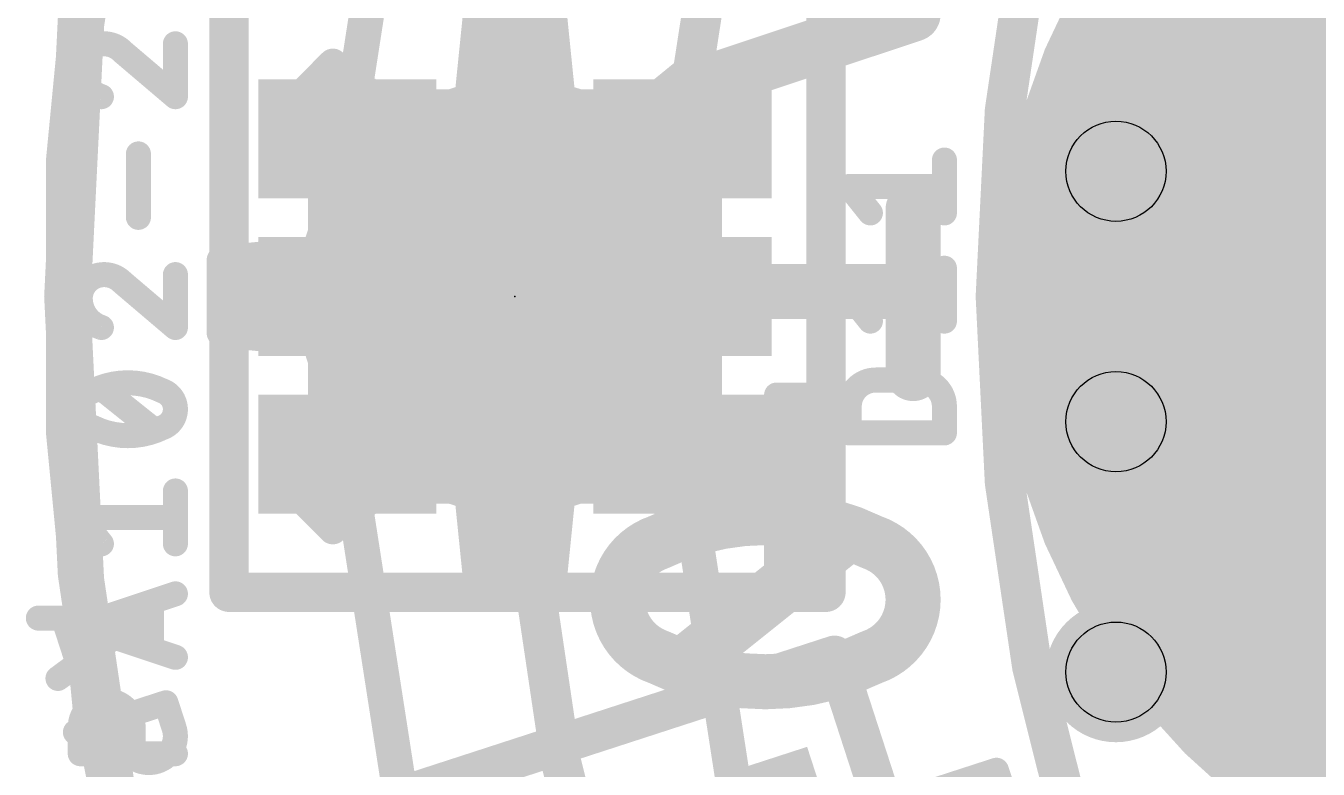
# Model space of a CAD drawing. Extents: x -30 to 92, y -59 to 43.
# Drawn here: x 0.06 to 6.61, y 19.19 to 22.96 of the extents above; entities that cross this region are included whole.
import ezdxf

# ---------------------------------------------------------------- set-up
doc = ezdxf.new("R2010")
doc.units = 0
for name, color, linetype in [('1', 12, 'CONTINUOUS'), ('16', 132, 'CONTINUOUS'), ('17', 110, 'CONTINUOUS'), ('20', 53, 'CONTINUOUS'), ('21', 41, 'CONTINUOUS'), ('22', 40, 'CONTINUOUS'), ('23', 53, 'CONTINUOUS'), ('24', 53, 'CONTINUOUS'), ('25', 253, 'CONTINUOUS'), ('27', 253, 'CONTINUOUS'), ('29', 253, 'CONTINUOUS'), ('30', 253, 'CONTINUOUS'), ('31', 253, 'CONTINUOUS'), ('39', 12, 'CONTINUOUS'), ('51', 53, 'CONTINUOUS')]:
    doc.layers.add(name, color=color, linetype=linetype)

# ---------------------------------------------------------------- blocks, each defined once
blk = doc.blocks.new('RECT')
blk.add_solid([(-0.5, -0.5), (0.5, -0.5), (-0.5, 0.5), (0.5, 0.5)])
blk = doc.blocks.new('ROUNDP')
at = {"const_width": 0.5}
blk.add_lwpolyline([(0, -0.25, 1), (0, 0.25, 1), (0, -0.25)], format="xyb", dxfattribs=at)

msp = doc.modelspace()

# ---------------------------------------------------------------- linework, layer by layer
at = {"layer": '1'}
for points, const_width in [([(14.605, 35.941, 0.4142), (0.254, 21.59)], 0.2032), ([(14.605, 33.655, 2.4142), (26.67, 21.59)], 0.2032), ([(1.6461, 22.3968, 1), (1.7339, 22.3832)], 0.0889), ([(3.3398, 22.3978, 1), (3.4402, 22.3822)], 0.1016), ([(0.254, 21.59, 0.4142), (14.605, 7.239)], 0.2032), ([(0.3048, 21.59, 1), (0.2032, 21.59)], 0.1016), ([(0.2032, 21.59, 1), (0.3048, 21.59)], 0.1016), ([(1.7339, 20.7968, 1), (1.6461, 20.7832)], 0.0889), ([(3.4339, 20.7968, 1), (3.3461, 20.7832)], 0.0889)]:
    msp.add_lwpolyline(points, format="xyb", dxfattribs=dict(at, const_width=const_width))
for points, const_width in [([(2.0686, 24.8256), (1.69, 22.39)], 0.1778), ([(3.39, 22.39), (3.6854, 24.3003)], 0.2032), ([(2.0686, 18.3544), (1.69, 20.79)], 0.1778), ([(3.39, 20.79), (3.6854, 18.8797)], 0.1778)]:
    msp.add_lwpolyline(points, dxfattribs=dict(at, const_width=const_width))
at = {"layer": '16'}
for points, const_width in [([(14.6685, 35.941, 0.4142), (0.2858, 21.5583)], 0.2032), ([(4.5814, 22.956, 1), (4.5372, 23.0885)], 0.1397), ([(4.5372, 22.956, 1), (4.5814, 23.0885)], 0.1397), ([(3.5381, 22.7555, 1), (3.5823, 22.623)], 0.1397), ([(3.4483, 21.9881, 1), (3.3392, 22.0754)], 0.1397), ([(4.6292, 22.0317, 1), (4.4895, 22.0317)], 0.1397), ([(3.0607, 21.6853, 1), (3.0607, 21.5456)], 0.1397), ([(3.0062, 21.6591, 1), (3.1152, 21.5718)], 0.1397), ([(4.5593, 21.5456, 1), (4.5593, 21.6853)], 0.1397), ([(0.3366, 21.5583, 1), (0.2349, 21.5583)], 0.1016), ([(0.2858, 21.5583, 0.4142), (14.605, 7.239)], 0.2032), ([(0.2349, 21.5583, 1), (0.3366, 21.5583)], 0.1016), ([(4.4895, 21.1992, 1), (4.6292, 21.1992)], 0.1397), ([(3.81, 20.4686, 0.1139), (3.2688, 20.3437)], 0.2794), ([(4.3512, 20.3437, 0.1139), (3.81, 20.4686)], 0.2794), ([(3.81, 20.5385, 1), (3.81, 20.3988)], 0.1397), ([(3.81, 20.3988, 1), (3.81, 20.5385)], 0.1397), ([(4.2699, 20.3308, 1), (4.1826, 20.4399)], 0.1397), ([(3.2688, 20.3437, 0.3205), (3.0607, 20.0524)], 0.2794), ([(3.2382, 20.4065, 1), (3.2994, 20.281)], 0.1397), ([(3.2915, 20.2777, 1), (3.2462, 20.4098)], 0.1397), ([(4.5593, 20.0524, 0.3205), (4.3512, 20.3437)], 0.2794), ([(4.3738, 20.4098, 1), (4.3285, 20.2777)], 0.1397), ([(4.3206, 20.281, 1), (4.3818, 20.4065)], 0.1397), ([(3.0607, 20.0524, 0.3205), (3.2688, 19.761)], 0.2794), ([(3.1305, 20.0524, 1), (2.9909, 20.0523)], 0.1397), ([(4.3512, 19.761, 0.3205), (4.5593, 20.0524)], 0.2794), ([(4.6291, 20.0523, 1), (4.4895, 20.0524)], 0.1397), ([(2.9909, 20.0523, 1), (3.1306, 20.0524)], 0.1397), ([(4.4895, 20.0524, 1), (4.6291, 20.0523)], 0.1397), ([(3.2688, 19.761, 0.1139), (3.81, 19.6361)], 0.2794), ([(3.2994, 19.8237, 1), (3.2382, 19.6982)], 0.1397), ([(3.2462, 19.6949, 1), (3.2915, 19.827)], 0.1397), ([(3.81, 19.6361, 0.1139), (4.3512, 19.761)], 0.2794), ([(4.3285, 19.827, 1), (4.3738, 19.6949)], 0.1397), ([(4.3818, 19.6982, 1), (4.3206, 19.8237)], 0.1397), ([(3.3501, 19.7739, 1), (3.4374, 19.6648)], 0.1397), ([(3.81, 19.7059, 1), (3.81, 19.5662)], 0.1397), ([(3.81, 19.5662, 1), (3.81, 19.7059)], 0.1397)]:
    msp.add_lwpolyline(points, format="xyb", dxfattribs=dict(at, const_width=const_width))
at = {"layer": '16', "const_width": 0.2794}
for points in [[(3.5602, 23.3553), (4.5593, 23.0223)], [(4.5593, 23.0223), (3.5602, 22.6893)], [(3.3937, 22.0317), (3.0607, 21.6155)], [(4.5593, 22.0317), (4.5593, 21.1992)], [(3.0607, 21.6155), (4.5593, 21.6155)], [(4.2263, 20.3854), (3.3937, 19.7193)]]:
    msp.add_lwpolyline(points, dxfattribs=at)
at = {"layer": '20', "const_width": 0.2032}
msp.add_lwpolyline([(10.795, 35.433, 0.762), (10.795, 7.747)], format="xyb", dxfattribs=at)
at = {"layer": '20'}
for centre in [(5.588, 22.225), (5.588, 20.955), (5.588, 19.685)]:
    msp.add_circle(centre, 0.254, dxfattribs=at)
at = {"layer": '21'}
for points, const_width in [([(14.605, 7.239, 1), (14.605, 35.941, 1), (14.605, 7.239)], 0.2032), ([(14.605, 11.9631, 1), (14.605, 31.2169, 1), (14.605, 11.9631)], 0.2032), ([(3.8988, 21.09, 1), (3.8352, 21.09)], 0.0635), ([(3.867, 21.1217, 1), (3.867, 21.0583)], 0.0635), ([(3.9988, 21.09, 1), (3.9352, 21.09)], 0.0635), ([(3.967, 21.1217, 1), (3.967, 21.0583)], 0.0635), ([(3.967, 21.0583, 1), (3.967, 21.1217)], 0.0635), ([(4.0987, 21.09, 1), (4.0353, 21.09)], 0.0635), ([(4.067, 21.0583, 1), (4.067, 21.1217)], 0.0635), ([(1.09, 20.14, 1), (1.09, 20.04)], 0.1), ([(3.867, 20.14, 1), (3.867, 20.04)], 0.1), ([(3.867, 20.04, 1), (3.867, 20.14)], 0.1), ([(3.9352, 20.19, 1), (3.9988, 20.19)], 0.0635), ([(4.117, 20.04, 1), (4.117, 20.14)], 0.1), ([(1.04, 20.09, 1), (1.14, 20.09)], 0.1), ([(3.8352, 20.09, 1), (3.8988, 20.09)], 0.0635), ([(3.867, 20.1217, 1), (3.867, 20.0583)], 0.0635), ([(4.0353, 20.09, 1), (4.0987, 20.09)], 0.0635), ([(4.067, 20.09, 1), (4.167, 20.09)], 0.1), ([(4.067, 20.0583, 1), (4.067, 20.1217)], 0.0635), ([(4.208, 19.7856, 1), (4.1129, 19.7547)], 0.1), ([(4.1759, 19.7226, 1), (4.145, 19.8177)], 0.1)]:
    msp.add_lwpolyline(points, format="xyb", dxfattribs=dict(at, const_width=const_width))
for points, const_width in [([(1.09, 23.09), (1.09, 20.09)], 0.2), ([(4.117, 20.09), (4.117, 23.09)], 0.2), ([(3.867, 20.09), (3.867, 21.09)], 0.127), ([(3.867, 21.09), (3.967, 21.09)], 0.127), ([(3.967, 20.19), (3.967, 21.09)], 0.127), ([(3.967, 21.09), (4.067, 21.09)], 0.127), ([(4.067, 21.09), (4.067, 20.09)], 0.127), ([(1.09, 20.09), (3.867, 20.09)], 0.2), ([(3.867, 20.09), (4.117, 20.09)], 0.2), ([(4.067, 20.09), (3.867, 20.09)], 0.127), ([(4.1605, 19.7701), (1.2816, 18.8347)], 0.2), ([(5.0875, 16.9169), (4.1605, 19.7701)], 0.2)]:
    msp.add_lwpolyline(points, dxfattribs=dict(at, const_width=const_width))
at = {"layer": '22', "const_width": 0.15}
for points in [[(2.308, 22.5949), (2.3572, 23.0788)], [(2.7228, 23.0788), (2.772, 22.5949)], [(2.3441, 22.95), (2.7359, 22.95)], [(2.3289, 22.8), (2.7511, 22.8)], [(1.358, 22.5135), (1.6165, 22.772)], [(1.6165, 22.772), (1.9935, 22.4646)], [(3.0865, 22.4646), (3.4635, 22.772)], [(3.4635, 22.772), (3.722, 22.5135)], [(1.4945, 22.65), (1.7661, 22.65)], [(2.3136, 22.65), (2.7664, 22.65)], [(3.3139, 22.65), (3.5855, 22.65)], [(1.9935, 22.4646), (2.1453, 22.5428)], [(2.1453, 22.5428), (2.308, 22.5949)], [(2.772, 22.5949), (2.9347, 22.5428)], [(2.9347, 22.5428), (3.0865, 22.4646)], [(1.6654, 22.1365), (1.358, 22.5135)], [(1.369, 22.5), (1.9501, 22.5)], [(2.0622, 22.5), (3.0178, 22.5)], [(3.1299, 22.5), (3.711, 22.5)], [(3.722, 22.5135), (3.4146, 22.1365)], [(1.4913, 22.35), (3.5887, 22.35)], [(1.6136, 22.2), (3.4664, 22.2)], [(1.5872, 21.9847), (1.6654, 22.1365)], [(3.4146, 22.1365), (3.4928, 21.9847)], [(1.6208, 22.05), (2.4671, 22.05)], [(2.4286, 22.0453), (2.3236, 22.0058)], [(2.54, 22.0588), (2.4286, 22.0453)], [(2.6494, 22.0459), (2.54, 22.0588)], [(2.6144, 22.05), (3.4592, 22.05)], [(2.7528, 22.0077), (2.6494, 22.0459)], [(1.5351, 21.822), (1.5872, 21.9847)], [(2.3236, 22.0058), (2.231, 21.9424)], [(2.8445, 21.9465), (2.7528, 22.0077)], [(3.4928, 21.9847), (2.9731, 21.7694)], [(1.5601, 21.9), (2.193, 21.9)], [(2.231, 21.9424), (2.1561, 21.8589)], [(2.9193, 21.8656), (2.8445, 21.9465)], [(2.8874, 21.9), (3.2884, 21.9)], [(1.0512, 21.7728), (1.5351, 21.822)], [(2.1561, 21.8589), (2.1032, 21.7599)], [(2.9731, 21.7694), (2.9193, 21.8656)], [(1.0512, 21.4072), (1.0512, 21.7728)], [(1.0512, 21.75), (2.1007, 21.75)], [(2.1032, 21.7599), (2.0754, 21.6512)], [(2.0754, 21.6512), (2.0742, 21.539)], [(1.0512, 21.6), (2.0748, 21.6)], [(2.0742, 21.539), (2.0996, 21.4298)], [(1.0512, 21.45), (2.0949, 21.45)], [(2.0996, 21.4298), (2.1504, 21.3297)], [(1.5351, 21.358), (1.0512, 21.4072)], [(1.5872, 21.1953), (1.5351, 21.358)], [(2.918, 21.3128), (2.9731, 21.4106)], [(2.9731, 21.4106), (3.4928, 21.1953)], [(1.5537, 21.3), (2.1758, 21.3)], [(2.1504, 21.3297), (2.2234, 21.2445)], [(2.8413, 21.231), (2.918, 21.3128)], [(2.906, 21.3), (3.2401, 21.3)], [(2.2234, 21.2445), (2.3146, 21.1791)], [(2.7473, 21.1697), (2.8413, 21.231)], [(1.6654, 21.0435), (1.5872, 21.1953)], [(2.3146, 21.1791), (2.4187, 21.1373)], [(2.6415, 21.1325), (2.7473, 21.1697)], [(3.4928, 21.1953), (3.4146, 21.0435)], [(1.6105, 21.15), (2.3872, 21.15)], [(2.4187, 21.1373), (2.5298, 21.1215)], [(2.5298, 21.1215), (2.6415, 21.1325)], [(2.6914, 21.15), (3.4695, 21.15)], [(1.358, 20.6665), (1.6654, 21.0435)], [(3.4146, 21.0435), (3.722, 20.6665)], [(1.6299, 21), (3.4501, 21)], [(1.5076, 20.85), (3.5724, 20.85)], [(1.9935, 20.7154), (1.6165, 20.408)], [(2.1453, 20.6372), (1.9935, 20.7154)], [(3.0865, 20.7154), (2.9347, 20.6372)], [(3.4635, 20.408), (3.0865, 20.7154)], [(1.6165, 20.408), (1.358, 20.6665)], [(1.3853, 20.7), (1.9746, 20.7)], [(2.0234, 20.7), (3.0566, 20.7)], [(2.308, 20.5851), (2.1453, 20.6372)], [(2.9347, 20.6372), (2.772, 20.5851)], [(3.1054, 20.7), (3.6947, 20.7)], [(3.722, 20.6665), (3.4635, 20.408)], [(2.3572, 20.1012), (2.308, 20.5851)], [(2.772, 20.5851), (2.7228, 20.1012)], [(1.4745, 20.55), (1.7907, 20.55)], [(2.3116, 20.55), (2.7684, 20.55)], [(3.2894, 20.55), (3.6055, 20.55)], [(2.3268, 20.4), (2.7532, 20.4)], [(2.3421, 20.25), (2.7379, 20.25)], [(2.7228, 20.1012), (2.3572, 20.1012)]]:
    msp.add_lwpolyline(points, dxfattribs=at)
at = {"layer": '22', "const_width": 0.075}
for points in [[(2.3441, 22.9875, 1), (2.3441, 22.9125)], [(2.7359, 22.9125, 1), (2.7359, 22.9875)], [(2.3289, 22.8375, 1), (2.3289, 22.7625)], [(2.7511, 22.7625, 1), (2.7511, 22.8375)], [(1.6402, 22.8011, 1), (1.5928, 22.7429)], [(1.643, 22.7455, 1), (1.59, 22.7985)], [(3.49, 22.7985, 1), (3.437, 22.7455)], [(3.4872, 22.7429, 1), (3.4398, 22.8011)], [(1.4945, 22.6875, 1), (1.4945, 22.6125)], [(1.7661, 22.6125, 1), (1.7661, 22.6875)], [(2.3136, 22.6875, 1), (2.3136, 22.6125)], [(2.7664, 22.6125, 1), (2.7664, 22.6875)], [(3.3139, 22.6875, 1), (3.3139, 22.6125)], [(3.5855, 22.6125, 1), (3.5855, 22.6875)], [(2.1339, 22.5785, 1), (2.1568, 22.5071)], [(2.1625, 22.5095, 1), (2.1282, 22.5762)], [(2.2707, 22.5987, 1), (2.3453, 22.5911)], [(2.3194, 22.5592, 1), (2.2966, 22.6306)], [(2.7834, 22.6306, 1), (2.7606, 22.5592)], [(2.7347, 22.5911, 1), (2.8093, 22.5987)], [(2.9518, 22.5762, 1), (2.9175, 22.5095)], [(2.9232, 22.5071, 1), (2.9461, 22.5785)], [(1.3871, 22.5372, 1), (1.3289, 22.4898)], [(1.3315, 22.54, 1), (1.3845, 22.487)], [(1.369, 22.5375, 1), (1.369, 22.4625)], [(1.9501, 22.4625, 1), (1.9501, 22.5375)], [(2.0622, 22.5375, 1), (2.0622, 22.4625)], [(3.0178, 22.4625, 1), (3.0178, 22.5375)], [(3.1299, 22.5375, 1), (3.1299, 22.4625)], [(3.7511, 22.4898, 1), (3.6929, 22.5372)], [(3.6955, 22.487, 1), (3.7485, 22.54)], [(3.711, 22.4625, 1), (3.711, 22.5375)], [(1.9763, 22.4979, 1), (2.0107, 22.4313)], [(1.9698, 22.4355, 1), (2.0172, 22.4937)], [(3.0628, 22.4937, 1), (3.1102, 22.4355)], [(3.0693, 22.4313, 1), (3.1037, 22.4979)], [(1.4913, 22.3875, 1), (1.4913, 22.3125)], [(3.5887, 22.3125, 1), (3.5887, 22.3875)], [(1.6136, 22.2375, 1), (1.6136, 22.1625)], [(3.4664, 22.1625, 1), (3.4664, 22.2375)], [(1.6987, 22.1193, 1), (1.6321, 22.1537)], [(1.6363, 22.1128, 1), (1.6945, 22.1602)], [(3.4479, 22.1537, 1), (3.3813, 22.1193)], [(3.3855, 22.1602, 1), (3.4437, 22.1128)], [(1.6208, 22.0875, 1), (1.6208, 22.0125)], [(2.4241, 22.0826, 1), (2.4331, 22.0081)], [(2.4418, 22.0103, 1), (2.4154, 22.0804)], [(2.4671, 22.0125, 1), (2.4671, 22.0875)], [(2.5444, 22.096, 1), (2.5356, 22.0216)], [(2.5445, 22.0216, 1), (2.5355, 22.096)], [(2.6144, 22.0875, 1), (2.6144, 22.0125)], [(2.6624, 22.081, 1), (2.6365, 22.0107)], [(2.645, 22.0086, 1), (2.6538, 22.0831)], [(3.4592, 22.0125, 1), (3.4592, 22.0875)], [(1.5538, 22.0018, 1), (1.6205, 21.9675)], [(1.6229, 21.9732, 1), (1.5515, 21.9961)], [(2.3104, 22.0409, 1), (2.3368, 21.9707)], [(2.3448, 21.9749, 1), (2.3024, 22.0368)], [(2.7737, 22.0389, 1), (2.732, 21.9765)], [(2.7399, 21.9725, 1), (2.7658, 22.0429)], [(3.4595, 21.9675, 1), (3.5261, 22.0019)], [(3.5072, 21.9501, 1), (3.4784, 22.0193)], [(1.5601, 21.9375, 1), (1.5601, 21.8625)], [(2.193, 21.8625, 1), (2.193, 21.9375)], [(2.2098, 21.9734, 1), (2.2522, 21.9115)], [(2.2589, 21.9174, 1), (2.2031, 21.9675)], [(2.872, 21.9719, 1), (2.8169, 21.921)], [(2.8236, 21.9153, 1), (2.8653, 21.9777)], [(2.8874, 21.9375, 1), (2.8874, 21.8625)], [(3.2884, 21.8625, 1), (3.2884, 21.9375)], [(1.5389, 21.7847, 1), (1.5313, 21.8593)], [(2.1282, 21.8839, 1), (2.184, 21.8339)], [(2.1892, 21.8412, 1), (2.123, 21.8766)], [(2.952, 21.8839, 1), (2.8865, 21.8472)], [(2.8917, 21.8401, 1), (2.9468, 21.891)], [(1.0887, 21.7728, 1), (1.0137, 21.7728)], [(1.0474, 21.8101, 1), (1.055, 21.7355)], [(1.0512, 21.7875, 1), (1.0512, 21.7125)], [(1.4994, 21.8334, 1), (1.5708, 21.8106)], [(2.1396, 21.7506, 1), (2.0669, 21.7692)], [(2.1007, 21.7125, 1), (2.1007, 21.7875)], [(2.9587, 21.804, 1), (2.9875, 21.7348)], [(2.9404, 21.7511, 1), (3.0058, 21.7877)], [(2.0702, 21.7776, 1), (2.1363, 21.7422)], [(2.1129, 21.6508, 1), (2.0379, 21.6516)], [(2.0391, 21.6605, 1), (2.1117, 21.6419)], [(1.0512, 21.6375, 1), (1.0512, 21.5625)], [(2.0748, 21.5625, 1), (2.0748, 21.6375)], [(2.1107, 21.5475, 1), (2.0376, 21.5305)], [(2.0367, 21.5394, 1), (2.1117, 21.5386)], [(1.0512, 21.4875, 1), (1.0512, 21.4125)], [(2.1331, 21.4467, 1), (2.0662, 21.4128)], [(2.0949, 21.4125, 1), (2.0949, 21.4875)], [(1.055, 21.4445, 1), (1.0474, 21.3699)], [(1.0137, 21.4072, 1), (1.0887, 21.4072)], [(1.5708, 21.3694, 1), (1.4994, 21.3466)], [(1.5313, 21.3207, 1), (1.5389, 21.3953)], [(2.0631, 21.4212, 1), (2.1362, 21.4383)], [(2.9875, 21.4452, 1), (2.9587, 21.376)], [(3.0058, 21.3922, 1), (2.9404, 21.429)], [(1.5537, 21.3375, 1), (1.5537, 21.2625)], [(2.1788, 21.3541, 1), (2.1219, 21.3053)], [(2.1169, 21.3127, 1), (2.1838, 21.3466)], [(2.1758, 21.2625, 1), (2.1758, 21.3375)], [(2.906, 21.3375, 1), (2.906, 21.2625)], [(2.8854, 21.3312, 1), (2.9507, 21.2944)], [(2.9454, 21.2872, 1), (2.8907, 21.3385)], [(3.2401, 21.2625, 1), (3.2401, 21.3375)], [(2.2453, 21.275, 1), (2.2016, 21.214)], [(2.195, 21.2201, 1), (2.2519, 21.2689)], [(2.8618, 21.1995, 1), (2.8208, 21.2624)], [(1.6205, 21.2125, 1), (1.5538, 21.1782)], [(1.5515, 21.1839, 1), (1.6229, 21.2068)], [(2.3286, 21.2139, 1), (2.3006, 21.1444)], [(2.2928, 21.1487, 1), (2.3365, 21.2096)], [(2.7269, 21.2011, 1), (2.7678, 21.1382)], [(2.7598, 21.1343, 1), (2.7349, 21.205)], [(2.814, 21.2566, 1), (2.8687, 21.2053)], [(3.5261, 21.1781, 1), (3.4595, 21.2125)], [(3.4784, 21.1607, 1), (3.5072, 21.2299)], [(1.6105, 21.1875, 1), (1.6105, 21.1125)], [(2.424, 21.1745, 1), (2.4134, 21.1002)], [(2.3872, 21.1125, 1), (2.3872, 21.1875)], [(2.4048, 21.1025, 1), (2.4327, 21.1721)], [(2.5262, 21.1588, 1), (2.5335, 21.0841)], [(2.5245, 21.0843, 1), (2.5351, 21.1586)], [(2.629, 21.1678, 1), (2.6539, 21.0971)], [(2.6452, 21.0951, 1), (2.6378, 21.1698)], [(2.6914, 21.1875, 1), (2.6914, 21.1125)], [(3.4695, 21.1125, 1), (3.4695, 21.1875)], [(1.6945, 21.0198, 1), (1.6363, 21.0672)], [(3.4437, 21.0672, 1), (3.3855, 21.0198)], [(1.6299, 21.0375, 1), (1.6299, 20.9625)], [(1.6321, 21.0263, 1), (1.6987, 21.0607)], [(3.3813, 21.0607, 1), (3.4479, 21.0263)], [(3.4501, 20.9625, 1), (3.4501, 21.0375)], [(1.5076, 20.8875, 1), (1.5076, 20.8125)], [(3.5724, 20.8125, 1), (3.5724, 20.8875)], [(2.0107, 20.7487, 1), (1.9763, 20.6821)], [(2.0172, 20.6863, 1), (1.9698, 20.7445)], [(3.1102, 20.7445, 1), (3.0628, 20.6863)], [(3.1037, 20.6821, 1), (3.0693, 20.7487)], [(1.3845, 20.693, 1), (1.3315, 20.64)], [(1.3289, 20.6902, 1), (1.3871, 20.6428)], [(1.3853, 20.7375, 1), (1.3853, 20.6625)], [(1.9746, 20.6625, 1), (1.9746, 20.7375)], [(2.0234, 20.7375, 1), (2.0234, 20.6625)], [(2.1568, 20.6729, 1), (2.1339, 20.6015)], [(2.9461, 20.6015, 1), (2.9232, 20.6729)], [(3.0566, 20.6625, 1), (3.0566, 20.7375)], [(3.1054, 20.7375, 1), (3.1054, 20.6625)], [(3.6929, 20.6428, 1), (3.7511, 20.6902)], [(3.6947, 20.6625, 1), (3.6947, 20.7375)], [(3.7485, 20.64, 1), (3.6955, 20.693)], [(2.1282, 20.6038, 1), (2.1625, 20.6705)], [(2.3453, 20.5889, 1), (2.2707, 20.5813)], [(2.2966, 20.5494, 1), (2.3194, 20.6208)], [(2.7606, 20.6208, 1), (2.7834, 20.5494)], [(2.8093, 20.5813, 1), (2.7347, 20.5889)], [(2.9175, 20.6705, 1), (2.9518, 20.6038)], [(1.4745, 20.5875, 1), (1.4745, 20.5125)], [(1.7907, 20.5125, 1), (1.7907, 20.5875)], [(2.3116, 20.5875, 1), (2.3116, 20.5125)], [(2.7684, 20.5125, 1), (2.7684, 20.5875)], [(3.2894, 20.5875, 1), (3.2894, 20.5125)], [(3.6055, 20.5125, 1), (3.6055, 20.5875)], [(1.5928, 20.4371, 1), (1.6402, 20.3789)], [(1.59, 20.3815, 1), (1.643, 20.4345)], [(2.3268, 20.4375, 1), (2.3268, 20.3625)], [(2.7532, 20.3625, 1), (2.7532, 20.4375)], [(3.437, 20.4345, 1), (3.49, 20.3815)], [(3.4398, 20.3789, 1), (3.4872, 20.4371)], [(2.3421, 20.2875, 1), (2.3421, 20.2125)], [(2.7379, 20.2125, 1), (2.7379, 20.2875)], [(2.3572, 20.1387, 1), (2.3572, 20.0637)], [(2.3199, 20.0974, 1), (2.3945, 20.105)], [(2.6855, 20.105, 1), (2.7601, 20.0974)], [(2.7228, 20.0637, 1), (2.7228, 20.1387)]]:
    msp.add_lwpolyline(points, format="xyb", dxfattribs=at)
at = {"layer": '23'}
msp.add_point((2.54, 21.59), dxfattribs=at)
at = {"layer": '24'}
msp.add_point((2.54, 21.59), dxfattribs=at)
at = {"layer": '25', "const_width": 0.127}
for points in [[(4.7181, 22.0137), (4.7181, 22.2818)], [(4.3427, 22.0137), (4.2355, 22.1478)], [(4.2355, 22.1478), (4.7181, 22.1478)], [(4.7181, 21.4651), (4.7181, 21.7332)], [(4.3427, 21.4651), (4.2355, 21.5991)], [(4.2355, 21.5991), (4.7181, 21.5991)], [(4.3696, 21.1663), (4.584, 21.1663)], [(4.2355, 20.8982), (4.2355, 21.0322)], [(4.7181, 21.0322), (4.7181, 20.8982)], [(4.7181, 20.8982), (4.2355, 20.8982)], [(4.5229, 19.0381), (4.9819, 19.1872)], [(4.9819, 19.1872), (5.0233, 19.0597)]]:
    msp.add_lwpolyline(points, dxfattribs=at)
at = {"layer": '25'}
for points, const_width in [([(4.7499, 22.2818, 1), (4.6864, 22.2818)], 0.0635), ([(4.2603, 22.1676, 1), (4.2107, 22.1279)], 0.0635), ([(4.2355, 22.1795, 1), (4.2355, 22.116)], 0.0635), ([(4.7181, 22.116, 1), (4.7181, 22.1795)], 0.0635), ([(4.318, 21.9939, 1), (4.3675, 22.0336)], 0.0635), ([(4.6864, 22.0137, 1), (4.7499, 22.0137)], 0.0635), ([(4.7499, 21.7332, 1), (4.6864, 21.7332)], 0.0635), ([(4.2603, 21.619, 1), (4.2107, 21.5793)], 0.0635), ([(4.2355, 21.6309, 1), (4.2355, 21.5674)], 0.0635), ([(4.7181, 21.5674, 1), (4.7181, 21.6309)], 0.0635), ([(4.318, 21.4453, 1), (4.3675, 21.4849)], 0.0635), ([(4.6864, 21.4651, 1), (4.7499, 21.4651)], 0.0635), ([(4.3696, 21.1663, 0.4142), (4.2355, 21.0322)], 0.127), ([(4.3696, 21.198, 1), (4.3696, 21.1345)], 0.0635), ([(4.3696, 21.1345, 1), (4.3696, 21.198)], 0.0635), ([(4.7181, 21.0322, 0.4142), (4.584, 21.1663)], 0.127), ([(4.584, 21.198, 1), (4.584, 21.1345)], 0.0635), ([(4.584, 21.1345, 1), (4.584, 21.198)], 0.0635), ([(4.2672, 21.0322, 1), (4.2038, 21.0322)], 0.0635), ([(4.2038, 21.0322, 1), (4.2672, 21.0322)], 0.0635), ([(4.7499, 21.0322, 1), (4.6864, 21.0322)], 0.0635), ([(4.6864, 21.0322, 1), (4.7498, 21.0322)], 0.0635), ([(4.2355, 20.9299, 1), (4.2355, 20.8664)], 0.0635), ([(4.2038, 20.8982, 1), (4.2672, 20.8982)], 0.0635), ([(4.6864, 20.8982, 1), (4.7499, 20.8982)], 0.0635), ([(4.7181, 20.8664, 1), (4.7181, 20.9299)], 0.0635), ([(5.0121, 19.1971, 1), (4.9517, 19.1774)], 0.0635), ([(4.9917, 19.157, 1), (4.9721, 19.2174)], 0.0635)]:
    msp.add_lwpolyline(points, format="xyb", dxfattribs=dict(at, const_width=const_width))
at = {"layer": '27'}
for points, const_width in [([(0.4562, 22.8713, 0.4142), (0.3355, 22.7507)], 0.127), ([(0.55, 22.8311, 0.2053), (0.4562, 22.8713)], 0.127), ([(0.4562, 22.9031, 1), (0.4562, 22.8396)], 0.0635), ([(0.4562, 22.8396, 1), (0.4562, 22.9031)], 0.0635), ([(0.5706, 22.8553, 1), (0.5294, 22.8069)], 0.0635), ([(0.527, 22.8092, 1), (0.573, 22.853)], 0.0635), ([(0.8498, 22.8713, 1), (0.7864, 22.8713)], 0.0635), ([(0.3355, 22.7507, 0.3252), (0.4427, 22.6032)], 0.127), ([(0.3672, 22.7507, 1), (0.3038, 22.7507)], 0.0635), ([(0.3037, 22.7507, 1), (0.3672, 22.7507)], 0.0635), ([(0.433, 22.573, 1), (0.4525, 22.6334)], 0.0635), ([(0.7864, 22.6032, 1), (0.8498, 22.6032)], 0.0635), ([(0.7975, 22.579, 1), (0.8387, 22.6274)], 0.0635), ([(0.6622, 22.3129, 1), (0.5987, 22.3129)], 0.0635), ([(0.5987, 21.9912, 1), (0.6622, 21.9912)], 0.0635), ([(0.4562, 21.7009, 0.4142), (0.3355, 21.5802)], 0.127), ([(0.55, 21.6607, 0.2053), (0.4562, 21.7009)], 0.127), ([(0.4562, 21.7326, 1), (0.4562, 21.6691)], 0.0635), ([(0.4562, 21.6691, 1), (0.4562, 21.7326)], 0.0635), ([(0.8498, 21.7009, 1), (0.7864, 21.7009)], 0.0635), ([(0.5706, 21.6849, 1), (0.5294, 21.6365)], 0.0635), ([(0.527, 21.6388, 1), (0.573, 21.6826)], 0.0635), ([(0.3355, 21.5802, 0.3252), (0.4427, 21.4328)], 0.127), ([(0.3672, 21.5802, 1), (0.3038, 21.5802)], 0.0635), ([(0.3037, 21.5802, 1), (0.3672, 21.5802)], 0.0635), ([(0.433, 21.4026, 1), (0.4525, 21.463)], 0.0635), ([(0.7864, 21.4328, 1), (0.8498, 21.4328)], 0.0635), ([(0.7975, 21.4086, 1), (0.8387, 21.457)], 0.0635), ([(0.4025, 21.112, 0.3205), (0.3355, 21.0182)], 0.127), ([(0.5768, 21.1523, 0.1139), (0.4025, 21.112)], 0.127), ([(0.3886, 21.1406, 1), (0.4164, 21.0835)], 0.0635), ([(0.4128, 21.082, 1), (0.3922, 21.1421)], 0.0635), ([(0.4626, 21.1502, 1), (0.4229, 21.1007)], 0.0635), ([(0.7511, 21.112, 0.1139), (0.5768, 21.1523)], 0.127), ([(0.5768, 21.184, 1), (0.5768, 21.1205)], 0.0635), ([(0.5768, 21.1205, 1), (0.5768, 21.184)], 0.0635), ([(0.7614, 21.1421, 1), (0.7408, 21.082)], 0.0635), ([(0.8181, 21.0182, 0.3205), (0.7511, 21.112)], 0.127), ([(0.7372, 21.0835, 1), (0.765, 21.1406)], 0.0635), ([(0.3355, 21.0182, 0.3205), (0.4025, 20.9244)], 0.127), ([(0.3672, 21.0182, 1), (0.3038, 21.0182)], 0.0635), ([(0.3038, 21.0182, 1), (0.3672, 21.0182)], 0.0635), ([(0.7511, 20.9244, 0.3205), (0.8181, 21.0182)], 0.127), ([(0.8498, 21.0182, 1), (0.7864, 21.0182)], 0.0635), ([(0.7864, 21.0182, 1), (0.8498, 21.0182)], 0.0635), ([(0.4025, 20.9244, 0.1139), (0.5768, 20.8841)], 0.127), ([(0.4164, 20.9529, 1), (0.3886, 20.8958)], 0.0635), ([(0.3922, 20.8943, 1), (0.4128, 20.9544)], 0.0635), ([(0.5768, 20.8841, 0.1139), (0.7511, 20.9244)], 0.127), ([(0.7408, 20.9544, 1), (0.7614, 20.8943)], 0.0635), ([(0.765, 20.8958, 1), (0.7372, 20.9529)], 0.0635), ([(0.5768, 20.9159, 1), (0.5768, 20.8524)], 0.0635), ([(0.5768, 20.8524, 1), (0.5768, 20.9159)], 0.0635), ([(0.691, 20.8862, 1), (0.7307, 20.9357)], 0.0635), ([(0.8498, 20.6036, 1), (0.7864, 20.6036)], 0.0635), ([(0.3603, 20.4894, 1), (0.3107, 20.4497)], 0.0635), ([(0.3355, 20.5013, 1), (0.3355, 20.4378)], 0.0635), ([(0.8181, 20.4378, 1), (0.8181, 20.5013)], 0.0635), ([(0.418, 20.3157, 1), (0.4675, 20.3553)], 0.0635), ([(0.7864, 20.3355, 1), (0.8498, 20.3355)], 0.0635), ([(0.8281, 20.0517, 1), (0.8081, 20.1119)], 0.0635), ([(0.7292, 20.0416, 1), (0.6657, 20.0416)], 0.0635), ([(0.1233, 19.9907, 1), (0.1228, 19.9272)], 0.0635), ([(0.2804, 19.9678, 1), (0.22, 19.9481)], 0.0635), ([(0.6506, 19.9295, 1), (0.6129, 19.9806)], 0.0635), ([(0.6315, 19.9233, 1), (0.632, 19.9868)], 0.0635), ([(0.3455, 19.951, 1), (0.3255, 19.8908)], 0.0635), ([(0.3255, 19.951, 1), (0.3455, 19.8908)], 0.0635), ([(0.6657, 19.8003, 1), (0.7292, 19.8003)], 0.0635), ([(0.8081, 19.7299, 1), (0.8281, 19.7902)], 0.0635), ([(0.2946, 19.7186, 1), (0.355, 19.7383)], 0.0635), ([(0.2036, 19.6785, 1), (0.2413, 19.6274)], 0.0635), ([(0.6036, 19.4052, 1), (0.3355, 19.4052)], 0.127), ([(0.8002, 19.5392, 1), (0.7398, 19.5196)], 0.0635), ([(0.7798, 19.4992, 1), (0.7602, 19.5596)], 0.0635), ([(0.3673, 19.4052, 1), (0.3038, 19.4052)], 0.0635), ([(0.5452, 19.4564, 1), (0.4848, 19.4368)], 0.0635), ([(0.6354, 19.4052, 1), (0.5719, 19.4052)], 0.0635), ([(0.3012, 19.4105, 1), (0.3208, 19.3501)], 0.0635), ([(0.3038, 19.4052, 1), (0.3673, 19.4052)], 0.0635), ([(0.5564, 19.3191, 1), (0.8114, 19.4019)], 0.127), ([(0.5719, 19.4052, 1), (0.6354, 19.4052)], 0.0635), ([(0.8416, 19.4117, 1), (0.7812, 19.3921)], 0.0635), ([(0.7812, 19.3921, 1), (0.8416, 19.4117)], 0.0635), ([(0.3355, 19.3029, 1), (0.3355, 19.2394)], 0.0635), ([(0.5866, 19.3289, 1), (0.5262, 19.3093)], 0.0635), ([(0.5262, 19.3093, 1), (0.5866, 19.3289)], 0.0635), ([(0.8181, 19.2394, 1), (0.8181, 19.3029)], 0.0635), ([(0.3038, 19.2712, 1), (0.3673, 19.2712)], 0.0635), ([(0.5719, 19.2712, 1), (0.6354, 19.2712)], 0.0635)]:
    msp.add_lwpolyline(points, format="xyb", dxfattribs=dict(at, const_width=const_width))
at = {"layer": '27', "const_width": 0.127}
for points in [[(0.55, 22.8311), (0.8181, 22.6032)], [(0.8181, 22.6032), (0.8181, 22.8713)], [(0.6304, 21.9912), (0.6304, 22.3129)], [(0.8181, 21.4328), (0.8181, 21.7009)], [(0.55, 21.6607), (0.8181, 21.4328)], [(0.7109, 20.911), (0.4427, 21.1254)], [(0.8181, 20.3355), (0.8181, 20.6036)], [(0.4427, 20.3355), (0.3355, 20.4696)], [(0.3355, 20.4696), (0.8181, 20.4696)], [(0.3355, 19.9209), (0.8181, 20.0818)], [(0.6975, 20.0416), (0.6975, 19.8003)], [(0.123, 19.9589), (0.6317, 19.955)], [(0.6317, 19.955), (0.2225, 19.6529)], [(0.3248, 19.7285), (0.2502, 19.9579)], [(0.8181, 19.7601), (0.3355, 19.9209)], [(0.311, 19.3803), (0.77, 19.5294)], [(0.77, 19.5294), (0.8114, 19.4019)], [(0.3355, 19.2712), (0.3355, 19.4052)], [(0.5564, 19.3191), (0.515, 19.4466)], [(0.6036, 19.4052), (0.6036, 19.2712)], [(0.8181, 19.2712), (0.3355, 19.2712)]]:
    msp.add_lwpolyline(points, dxfattribs=at)
at = {"layer": '29', "const_width": 0.3556}
for points in [[(5.588, 22.0472, 1), (5.588, 22.4028, 1), (5.588, 22.0472)], [(5.588, 20.7772, 1), (5.588, 21.1328, 1), (5.588, 20.7772)], [(5.588, 19.5072, 1), (5.588, 19.8628, 1), (5.588, 19.5072)]]:
    msp.add_lwpolyline(points, format="xyb", dxfattribs=at)
at = {"layer": '30', "const_width": 0.3556}
for points in [[(5.588, 22.0472, 1), (5.588, 22.4028, 1), (5.588, 22.0472)], [(5.588, 20.7772, 1), (5.588, 21.1328, 1), (5.588, 20.7772)], [(5.588, 19.5072, 1), (5.588, 19.8628, 1), (5.588, 19.5072)]]:
    msp.add_lwpolyline(points, format="xyb", dxfattribs=at)
at = {"layer": '51', "const_width": 0.1}
for points in [[(1.54, 20.59), (1.54, 22.59)], [(1.54, 22.59), (3.54, 22.59)], [(3.54, 22.59), (3.54, 20.59)], [(1.59, 22.24), (1.59, 22.54)], [(1.59, 22.54), (2.09, 22.54)], [(2.09, 22.54), (2.09, 22.24)], [(3.49, 22.54), (2.99, 22.54)], [(2.99, 22.54), (2.99, 22.24)], [(3.49, 22.24), (3.49, 22.54)], [(2.09, 22.24), (1.59, 22.24)], [(2.99, 22.24), (3.49, 22.24)], [(1.59, 21.44), (1.59, 21.74)], [(1.59, 21.74), (2.09, 21.74)], [(2.09, 21.74), (2.09, 21.44)], [(2.99, 21.74), (2.99, 21.44)], [(3.49, 21.74), (2.99, 21.74)], [(3.49, 21.44), (3.49, 21.74)], [(2.09, 21.44), (1.59, 21.44)], [(2.99, 21.44), (3.49, 21.44)], [(2.09, 20.94), (1.59, 20.94)], [(1.59, 20.94), (1.59, 20.64)], [(2.09, 20.64), (2.09, 20.94)], [(2.99, 20.94), (2.99, 20.64)], [(3.49, 20.94), (2.99, 20.94)], [(3.49, 20.64), (3.49, 20.94)], [(1.59, 20.64), (2.09, 20.64)], [(2.99, 20.64), (3.49, 20.64)], [(3.54, 20.59), (1.54, 20.59)]]:
    msp.add_lwpolyline(points, dxfattribs=at)
at = {"layer": '51', "const_width": 0.05}
for points in [[(1.565, 22.59, 1), (1.515, 22.59)], [(1.54, 22.615, 1), (1.54, 22.565)], [(3.565, 22.59, 1), (3.515, 22.59)], [(3.54, 22.565, 1), (3.54, 22.615)], [(1.615, 22.54, 1), (1.565, 22.54)], [(1.59, 22.565, 1), (1.59, 22.515)], [(2.115, 22.54, 1), (2.065, 22.54)], [(2.09, 22.515, 1), (2.09, 22.565)], [(2.99, 22.565, 1), (2.99, 22.515)], [(3.015, 22.54, 1), (2.965, 22.54)], [(3.515, 22.54, 1), (3.465, 22.54)], [(3.49, 22.515, 1), (3.49, 22.565)], [(1.59, 22.265, 1), (1.59, 22.215)], [(2.09, 22.215, 1), (2.09, 22.265)], [(2.99, 22.265, 1), (2.99, 22.215)], [(3.49, 22.215, 1), (3.49, 22.265)], [(1.565, 22.24, 1), (1.615, 22.24)], [(2.065, 22.24, 1), (2.115, 22.24)], [(2.965, 22.24, 1), (3.015, 22.24)], [(3.465, 22.24, 1), (3.515, 22.24)], [(1.615, 21.74, 1), (1.565, 21.74)], [(1.59, 21.765, 1), (1.59, 21.715)], [(2.115, 21.74, 1), (2.065, 21.74)], [(2.09, 21.715, 1), (2.09, 21.765)], [(3.015, 21.74, 1), (2.965, 21.74)], [(2.99, 21.765, 1), (2.99, 21.715)], [(3.515, 21.74, 1), (3.465, 21.74)], [(3.49, 21.715, 1), (3.49, 21.765)], [(1.59, 21.465, 1), (1.59, 21.415)], [(1.565, 21.44, 1), (1.615, 21.44)], [(2.065, 21.44, 1), (2.115, 21.44)], [(2.09, 21.415, 1), (2.09, 21.465)], [(2.99, 21.465, 1), (2.99, 21.415)], [(2.965, 21.44, 1), (3.015, 21.44)], [(3.465, 21.44, 1), (3.515, 21.44)], [(3.49, 21.415, 1), (3.49, 21.465)], [(1.59, 20.965, 1), (1.59, 20.915)], [(1.615, 20.94, 1), (1.565, 20.94)], [(2.115, 20.94, 1), (2.065, 20.94)], [(2.09, 20.915, 1), (2.09, 20.965)], [(3.015, 20.94, 1), (2.965, 20.94)], [(2.99, 20.965, 1), (2.99, 20.915)], [(3.515, 20.94, 1), (3.465, 20.94)], [(3.49, 20.915, 1), (3.49, 20.965)], [(1.59, 20.665, 1), (1.59, 20.615)], [(1.565, 20.64, 1), (1.615, 20.64)], [(2.065, 20.64, 1), (2.115, 20.64)], [(2.09, 20.615, 1), (2.09, 20.665)], [(2.99, 20.665, 1), (2.99, 20.615)], [(2.965, 20.64, 1), (3.015, 20.64)], [(3.465, 20.64, 1), (3.515, 20.64)], [(3.49, 20.615, 1), (3.49, 20.665)], [(1.54, 20.615, 1), (1.54, 20.565)], [(1.515, 20.59, 1), (1.565, 20.59)], [(3.515, 20.59, 1), (3.565, 20.59)], [(3.54, 20.565, 1), (3.54, 20.615)]]:
    msp.add_lwpolyline(points, format="xyb", dxfattribs=at)

# ---------------------------------------------------------------- block references
at = {"layer": '1', "xscale": 0.7, "yscale": 0.4}
for p in [(1.69, 22.39), (3.39, 22.39), (1.69, 21.59), (3.39, 21.59), (1.69, 20.79), (3.39, 20.79)]:
    msp.add_blockref('RECT', p, dxfattribs=at)
at = {"layer": '17', "xscale": 6.35, "yscale": 6.35}
msp.add_blockref('ROUNDP', (8.255, 21.59), dxfattribs=at)
msp.add_blockref('ROUNDP', (8.255, 21.59), dxfattribs=at)
at = {"layer": '29'}
for name, p, xscale, yscale in [('ROUNDP', (8.255, 21.59), 6.5532, 6.5532), ('RECT', (1.69, 22.39), 0.9032, 0.6032), ('RECT', (3.39, 22.39), 0.9032, 0.6032), ('RECT', (1.69, 21.59), 0.9032, 0.6032), ('RECT', (3.39, 21.59), 0.9032, 0.6032), ('RECT', (1.69, 20.79), 0.9032, 0.6032), ('RECT', (3.39, 20.79), 0.9032, 0.6032)]:
    msp.add_blockref(name, p, dxfattribs=dict(at, xscale=xscale, yscale=yscale))
at = {"layer": '29', "xscale": 0.9032, "yscale": 0.6032, "rotation": 18}
msp.add_blockref('RECT', (3.6854, 18.8797), dxfattribs=at)
at = {"layer": '30', "xscale": 6.5532, "yscale": 6.5532}
msp.add_blockref('ROUNDP', (8.255, 21.59), dxfattribs=at)
at = {"layer": '31', "xscale": 0.3, "yscale": 0.6, "rotation": 270}
for p in [(1.69, 22.39), (3.39, 22.39), (1.69, 21.59), (3.39, 21.59), (1.69, 20.79), (3.39, 20.79)]:
    msp.add_blockref('RECT', p, dxfattribs=at)
at = {"layer": '39', "xscale": 2.032, "yscale": 2.032, "rotation": 270}
msp.add_blockref('RECT', (2.54, 21.59), dxfattribs=at)
at = {"layer": '51', "xscale": 0.508, "yscale": 0.254, "rotation": 270}
msp.add_blockref('RECT', (2.413, 21.59), dxfattribs=at)

doc.saveas('drawing.dxf')
